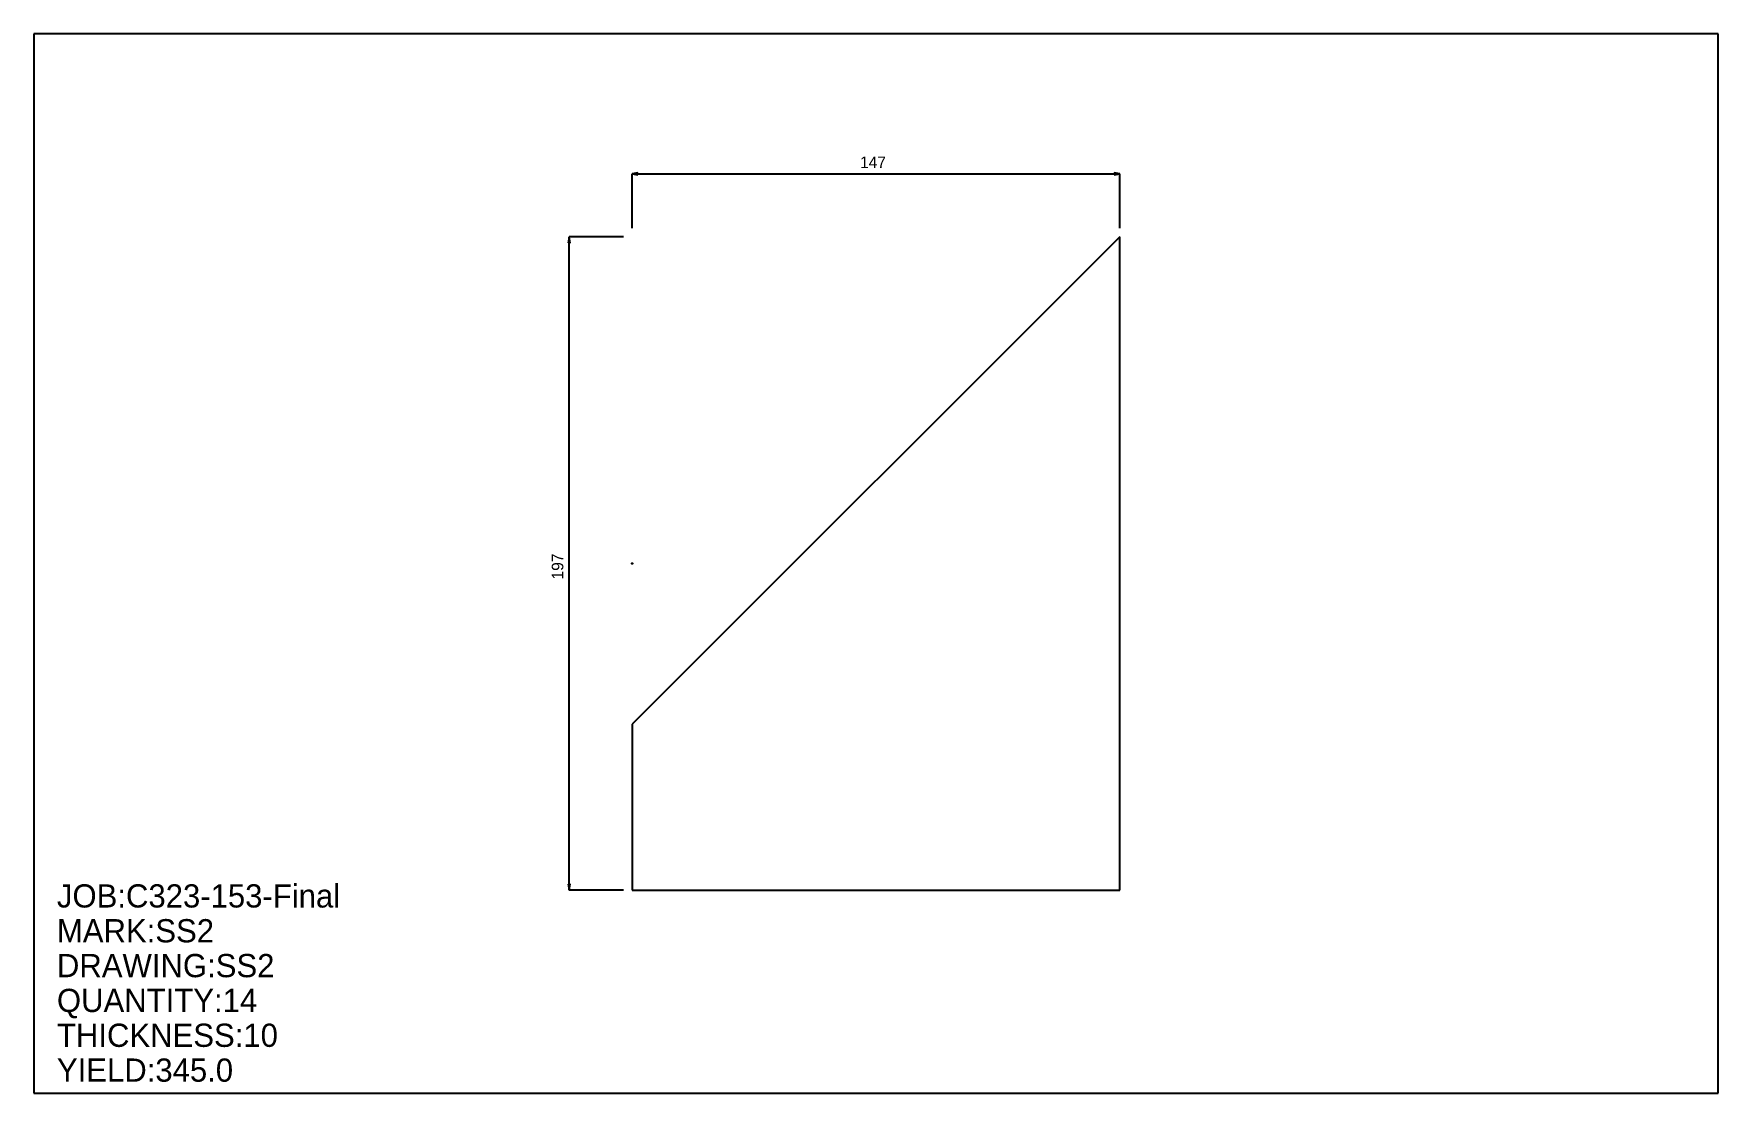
# Model space of a CAD drawing. Extents: x 0 to 508, y 0 to 320.
import ezdxf

# ---------------------------------------------------------------- set-up
doc = ezdxf.new("R2010")
doc.units = 0
doc.header["$LTSCALE"] = 0.125
for name, color, linetype in [('2', 7, 'CONTINUOUS'), ('3', 1, 'CONTINUOUS'), ('5', 7, 'CONTINUOUS'), ('6', 4, 'CONTINUOUS')]:
    doc.layers.add(name, color=color, linetype=linetype)

# ---------------------------------------------------------------- blocks, each defined once
blk = doc.blocks.new('ARROW')
at = {"layer": '2', "linetype": 'CONTINUOUS'}
for p, q in [((0, 0), (-1, 0.166667)), ((-1, 0.166667), (-1, -0.166667)), ((-1, -0.166667), (0, 0))]:
    blk.add_line(p, q, dxfattribs=at)
blk = doc.blocks.new('PLATE')
at = {"layer": '3', "linetype": 'CONTINUOUS'}
for p, q in [((147, 0), (0, -147)), ((147, -197), (147, 0)), ((0, -147), (0, -197)), ((0, -197), (147, -197))]:
    blk.add_line(p, q, dxfattribs=at)
at = {"layer": '5', "linetype": 'CONTINUOUS'}
for p, q in [((-0.1, -98.5), (0.1, -98.5)), ((0, -98.599998), (0, -98.400002))]:
    blk.add_line(p, q, dxfattribs=at)
blk.add_circle((0, -98.5), 0.1, dxfattribs=at)
at = {"layer": '6', "linetype": 'CONTINUOUS'}
for p, q in [((0, 2.626667), (0, 19.043335)), ((0, 18.993336), (147, 18.993336)), ((147, 2.626667), (147, 19.043335)), ((-2.626652, 0), (-19.04332, 0.000001)), ((-18.993336, -197), (-18.99332, 0.000001)), ((-2.626667, -197), (-19.043335, -197))]:
    blk.add_line(p, q, dxfattribs=at)
at = {"layer": '6', "xscale": 1.751111, "yscale": 1.751111, "zscale": 1.751111}
for p, rotation in [((0, 18.993336), 180), ((-18.99332, 0.000001), 90), ((-18.993336, -197), 270)]:
    blk.add_blockref('ARROW', p, dxfattribs=dict(at, rotation=rotation))
blk.add_blockref('ARROW', (147, 18.993336), dxfattribs=at)
at = {"layer": '5'}
blk.add_text('ZERO', height=0.015, dxfattribs=at).set_placement((0, -98.5))
at = {"layer": '6'}
blk.add_text('147', height=3.502, dxfattribs=at).set_placement((68.684448, 20.744448))
blk.add_text('197', height=3.502, rotation=90, dxfattribs=at).set_placement((-20.74444, -103.31555))

msp = doc.modelspace()

# ---------------------------------------------------------------- linework, layer by layer
at = {"layer": '5', "linetype": 'CONTINUOUS'}
for p, q in [((507.8223, 319.57779), (0, 319.57779)), ((0, 319.57779), (0, 0)), ((507.8223, 0), (507.8223, 319.57779)), ((0, 0), (507.8223, 0))]:
    msp.add_line(p, q, dxfattribs=at)

# ---------------------------------------------------------------- block references
at = {"layer": '2'}
msp.add_blockref('PLATE', (180.41115, 258.28888), dxfattribs=at)

# ---------------------------------------------------------------- texts
at = {"layer": '5'}
for s, p in [('JOB:C323-153-Final', (7.004445, 56.035561)), ('MARK:SS2', (7.004445, 45.528893)), ('DRAWING:SS2', (7.004445, 35.022224)), ('QUANTITY:14', (7.004445, 24.515556)), ('THICKNESS:10', (7.004445, 14.008889)), ('YIELD:345.0', (7.004445, 3.502222))]:
    msp.add_text(s, height=7.004, dxfattribs=at).set_placement(p)

doc.saveas('drawing.dxf')
